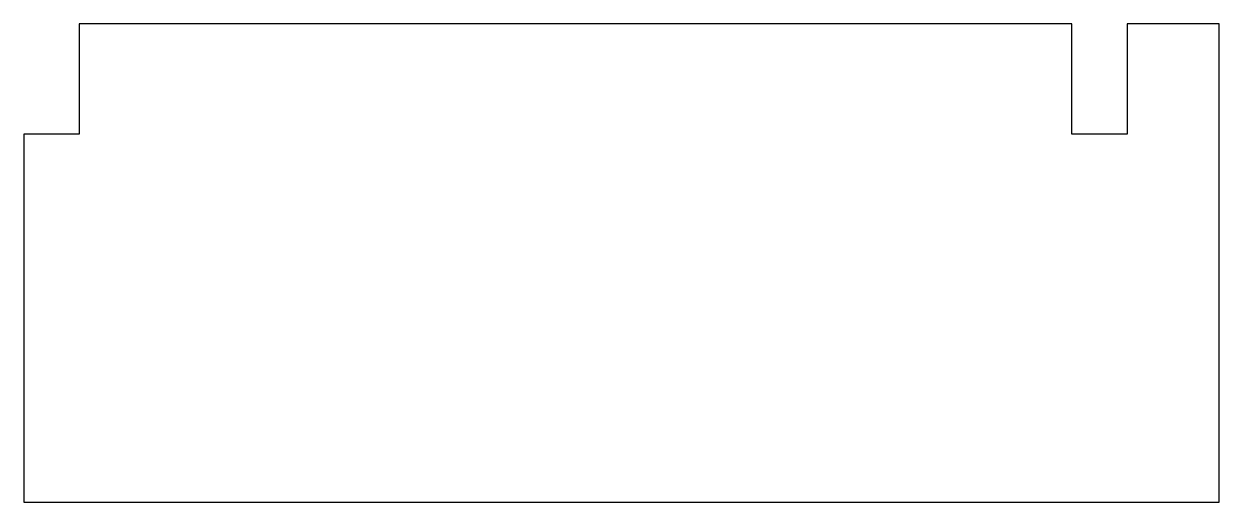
# Model space of a CAD drawing. Header units: millimetres. Extents: x 3452.3 to 3517.3, y 1483.7 to 1509.7.
import ezdxf

# ---------------------------------------------------------------- set-up
doc = ezdxf.new("R2010")
doc.units = ezdxf.units.MM

msp = doc.modelspace()

# ---------------------------------------------------------------- linework, layer by layer
for p, q in [((3509.294, 1509.74, 258), (3455.294, 1509.74, 258)), ((3455.294, 1509.74, 258), (3455.294, 1503.74, 258)), ((3509.294, 1503.74, 258), (3509.294, 1509.74, 258)), ((3517.294, 1509.74, 258), (3512.294, 1509.74, 258)), ((3512.294, 1509.74, 258), (3512.294, 1503.74, 258)), ((3517.294, 1483.74, 258), (3517.294, 1509.74, 258)), ((3455.294, 1503.74, 258), (3452.294, 1503.74, 258)), ((3452.294, 1503.74, 258), (3452.294, 1483.74, 258)), ((3512.294, 1503.74, 258), (3509.294, 1503.74, 258)), ((3452.294, 1483.74, 258), (3517.294, 1483.74, 258))]:
    msp.add_line(p, q)

doc.saveas('drawing.dxf')
